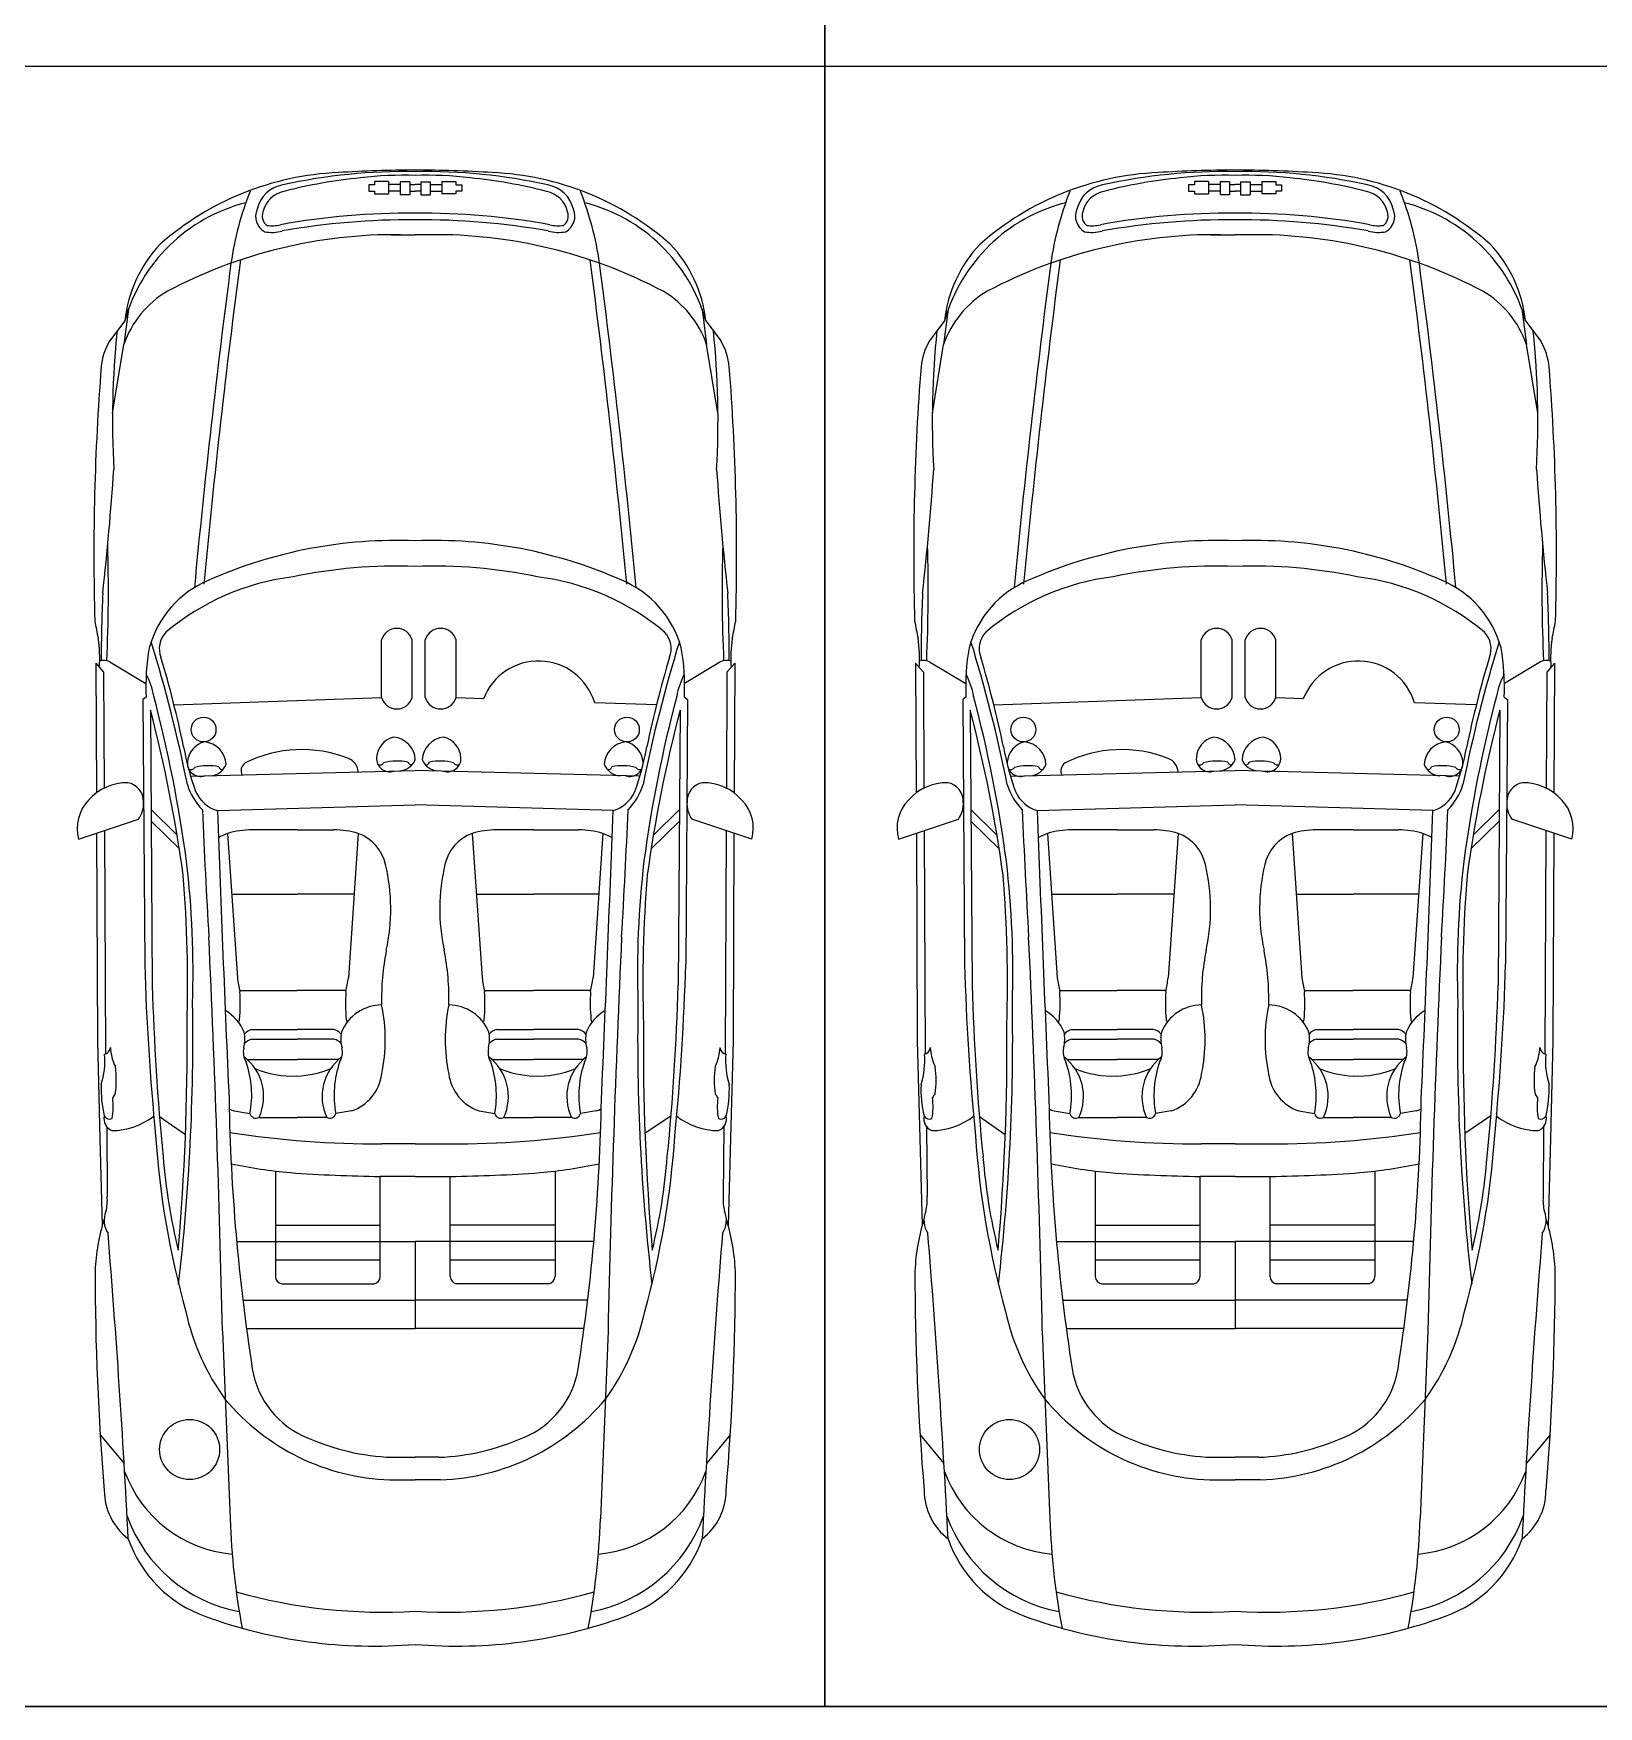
# Model space of a CAD drawing. Header units: inches. Extents: x 478327 to 492265, y -26791 to -22136.
# Drawn here: x 481462.4 to 481646.4, y -22588.7 to -22392 of the extents above; entities that cross this region are included whole.
import ezdxf

# ---------------------------------------------------------------- set-up
doc = ezdxf.new("R2010")
doc.units = ezdxf.units.IN
doc.header["$MEASUREMENT"] = 0
doc.layers.add('ceco.net 92', color=9, linetype='Continuous')
doc.layers.add('Parking', color=7, linetype='Continuous')

msp = doc.modelspace()

# ---------------------------------------------------------------- linework, layer by layer
at = {"layer": 'ceco.net 92', "linetype": 'ByBlock', "ltscale": 0.4}
for p, q in [((481501.824, -22409.817), (481501.824, -22410.562)), ((481502.511, -22409.817), (481501.824, -22409.817)), ((481501.824, -22410.562), (481502.511, -22410.562)), ((481504.164, -22409.444), (481502.511, -22409.444)), ((481502.511, -22409.444), (481502.511, -22409.817)), ((481502.511, -22410.562), (481502.511, -22410.9)), ((481502.511, -22410.9), (481504.164, -22410.9)), ((481504.164, -22409.444), (481504.164, -22410.9)), ((481505.535, -22409.77), (481504.164, -22409.77)), ((481505.535, -22410.576), (481504.164, -22410.576)), ((481505.535, -22409.454), (481505.535, -22411.004)), ((481506.645, -22409.454), (481505.535, -22409.454)), ((481506.645, -22409.454), (481506.645, -22411.004)), ((481506.645, -22409.77), (481507.29, -22409.77)), ((481506.645, -22410.576), (481507.29, -22410.576)), ((481507.935, -22409.77), (481507.29, -22409.77)), ((481507.935, -22410.576), (481507.29, -22410.576)), ((481507.935, -22409.454), (481507.935, -22411.004)), ((481507.935, -22409.454), (481509.045, -22409.454)), ((481509.045, -22409.454), (481509.045, -22411.004)), ((481509.045, -22409.77), (481510.416, -22409.77)), ((481509.045, -22410.576), (481510.416, -22410.576)), ((481510.416, -22409.444), (481510.416, -22410.9)), ((481510.416, -22409.444), (481512.069, -22409.444)), ((481512.069, -22410.9), (481510.416, -22410.9)), ((481512.069, -22409.444), (481512.069, -22409.817)), ((481512.069, -22409.817), (481512.756, -22409.817)), ((481512.069, -22410.562), (481512.069, -22410.9)), ((481512.756, -22410.562), (481512.069, -22410.562)), ((481512.756, -22409.817), (481512.756, -22410.562)), ((481598.197, -22409.817), (481598.197, -22410.562)), ((481598.884, -22409.817), (481598.197, -22409.817)), ((481598.197, -22410.562), (481598.884, -22410.562)), ((481600.537, -22409.444), (481598.884, -22409.444)), ((481598.884, -22409.444), (481598.884, -22409.817)), ((481598.884, -22410.562), (481598.884, -22410.9)), ((481598.884, -22410.9), (481600.537, -22410.9)), ((481600.537, -22409.444), (481600.537, -22410.9)), ((481601.907, -22409.77), (481600.537, -22409.77)), ((481601.907, -22410.576), (481600.537, -22410.576)), ((481601.907, -22409.454), (481601.907, -22411.004)), ((481603.018, -22409.454), (481601.907, -22409.454)), ((481603.018, -22409.454), (481603.018, -22411.004)), ((481603.018, -22409.77), (481603.663, -22409.77)), ((481603.018, -22410.576), (481603.663, -22410.576)), ((481604.308, -22409.77), (481603.663, -22409.77)), ((481604.308, -22410.576), (481603.663, -22410.576)), ((481604.308, -22409.454), (481604.308, -22411.004)), ((481604.308, -22409.454), (481605.418, -22409.454)), ((481605.418, -22409.454), (481605.418, -22411.004)), ((481605.418, -22409.77), (481606.789, -22409.77)), ((481605.418, -22410.576), (481606.789, -22410.576)), ((481606.789, -22409.444), (481606.789, -22410.9)), ((481606.789, -22409.444), (481608.442, -22409.444)), ((481608.442, -22410.9), (481606.789, -22410.9)), ((481608.442, -22409.444), (481608.442, -22409.817)), ((481608.442, -22409.817), (481609.129, -22409.817)), ((481608.442, -22410.562), (481608.442, -22410.9)), ((481609.129, -22410.562), (481608.442, -22410.562)), ((481609.129, -22409.817), (481609.129, -22410.562)), ((481506.645, -22411.004), (481505.535, -22411.004)), ((481507.935, -22411.004), (481509.045, -22411.004)), ((481603.018, -22411.004), (481601.907, -22411.004)), ((481604.308, -22411.004), (481605.418, -22411.004)), ((481504.428, -22415.684), (481507.29, -22415.684)), ((481510.151, -22415.684), (481507.29, -22415.684)), ((481600.801, -22415.684), (481603.663, -22415.684)), ((481606.524, -22415.684), (481603.663, -22415.684)), ((481473.58, -22424.432), (481473.034, -22428.58)), ((481541, -22424.432), (481541.546, -22428.58)), ((481569.953, -22424.432), (481569.406, -22428.58)), ((481637.372, -22424.432), (481637.919, -22428.58)), ((481473.14, -22425.797), (481471.346, -22428.194)), ((481541.44, -22425.797), (481543.234, -22428.194)), ((481569.513, -22425.797), (481567.718, -22428.194)), ((481637.813, -22425.797), (481639.607, -22428.194)), ((481471.703, -22436.644), (481473.034, -22428.58)), ((481542.877, -22436.644), (481541.546, -22428.58)), ((481568.075, -22436.644), (481569.406, -22428.58)), ((481639.25, -22436.644), (481637.919, -22428.58)), ((481503.316, -22470.086), (481503.316, -22463.305)), ((481506.928, -22470.086), (481506.928, -22463.305)), ((481508.47, -22470.086), (481508.47, -22463.305)), ((481512.082, -22470.086), (481512.082, -22463.305)), ((481599.689, -22470.086), (481599.689, -22463.305)), ((481603.301, -22470.086), (481603.301, -22463.305)), ((481604.843, -22470.086), (481604.843, -22463.305)), ((481608.455, -22470.086), (481608.455, -22463.305)), ((481471.388, -22465.904), (481475.624, -22468.458)), ((481543.192, -22465.904), (481538.956, -22468.458)), ((481567.76, -22465.904), (481571.997, -22468.458)), ((481639.565, -22465.904), (481635.328, -22468.458)), ((481469.741, -22466.061), (481469.808, -22481.307)), ((481469.741, -22466.061), (481470.661, -22467.113)), ((481470.661, -22467.113), (481470.721, -22480.745)), ((481543.919, -22467.113), (481543.859, -22480.745)), ((481544.839, -22466.061), (481543.919, -22467.113)), ((481544.839, -22466.061), (481544.772, -22481.307)), ((481566.113, -22466.061), (481566.181, -22481.307)), ((481566.113, -22466.061), (481567.034, -22467.113)), ((481567.034, -22467.113), (481567.094, -22480.745)), ((481640.292, -22467.113), (481640.232, -22480.745)), ((481641.212, -22466.061), (481640.292, -22467.113)), ((481641.212, -22466.061), (481641.145, -22481.307)), ((481475.647, -22470.028), (481475.275, -22470.322)), ((481475.275, -22470.322), (481475.486, -22501.421)), ((481476.16, -22471.566), (481476.37, -22503.886)), ((481478.934, -22470.951), (481503.316, -22470.086)), ((481515.313, -22470.23), (481512.073, -22470.115)), ((481535.646, -22470.951), (481528.382, -22470.693)), ((481538.42, -22471.566), (481538.209, -22503.886)), ((481538.933, -22470.028), (481539.305, -22470.322)), ((481539.305, -22470.322), (481539.094, -22501.421)), ((481572.02, -22470.028), (481571.648, -22470.322)), ((481571.648, -22470.322), (481571.859, -22501.421)), ((481572.532, -22471.566), (481572.743, -22503.886)), ((481575.307, -22470.951), (481599.689, -22470.086)), ((481611.686, -22470.23), (481608.446, -22470.115)), ((481632.019, -22470.951), (481624.754, -22470.693)), ((481634.793, -22471.566), (481634.582, -22503.886)), ((481635.306, -22470.028), (481635.677, -22470.322)), ((481635.677, -22470.322), (481635.466, -22501.421)), ((481480.886, -22479.322), (481507.29, -22478.672)), ((481533.693, -22479.322), (481507.29, -22478.672)), ((481577.259, -22479.322), (481603.663, -22478.672)), ((481630.066, -22479.322), (481603.663, -22478.672)), ((481476.236, -22483.266), (481479.3, -22486.263)), ((481484.041, -22483.384), (481507.29, -22482.711)), ((481530.539, -22483.384), (481507.29, -22482.711)), ((481538.344, -22483.266), (481535.28, -22486.263)), ((481572.609, -22483.266), (481575.672, -22486.263)), ((481580.414, -22483.384), (481603.663, -22482.711)), ((481626.912, -22483.384), (481603.663, -22482.711)), ((481634.717, -22483.266), (481631.653, -22486.263)), ((481467.718, -22486.742), (481474.767, -22484.374)), ((481476.245, -22484.614), (481479.56, -22487.883)), ((481493.39, -22485.628), (481488.087, -22485.628)), ((481493.39, -22485.628), (481497.726, -22485.628)), ((481521.19, -22485.628), (481516.854, -22485.628)), ((481521.19, -22485.628), (481526.493, -22485.628)), ((481538.335, -22484.614), (481535.02, -22487.883)), ((481546.862, -22486.742), (481539.813, -22484.374)), ((481564.091, -22486.742), (481571.14, -22484.374)), ((481572.617, -22484.614), (481575.933, -22487.883)), ((481589.762, -22485.628), (481584.46, -22485.628)), ((481589.762, -22485.628), (481594.099, -22485.628)), ((481617.563, -22485.628), (481613.227, -22485.628)), ((481617.563, -22485.628), (481622.865, -22485.628)), ((481634.708, -22484.614), (481631.392, -22487.883)), ((481643.235, -22486.742), (481636.186, -22484.374)), ((481469.829, -22486.033), (481469.936, -22510.456)), ((481470.743, -22485.726), (481470.859, -22511.986)), ((481485.232, -22486.067), (481486.379, -22503.045)), ((481500.581, -22486.067), (481499.434, -22503.045)), ((481513.999, -22486.067), (481515.146, -22503.045)), ((481529.348, -22486.067), (481528.201, -22503.045)), ((481543.837, -22485.726), (481543.721, -22511.986)), ((481544.751, -22486.033), (481544.644, -22510.456)), ((481566.201, -22486.033), (481566.309, -22510.456)), ((481567.116, -22485.726), (481567.231, -22511.986)), ((481581.605, -22486.067), (481582.752, -22503.045)), ((481596.954, -22486.067), (481595.807, -22503.045)), ((481610.372, -22486.067), (481611.519, -22503.045)), ((481625.72, -22486.067), (481624.573, -22503.045)), ((481640.21, -22485.726), (481640.094, -22511.986)), ((481641.124, -22486.033), (481641.017, -22510.456)), ((481485.715, -22493.21), (481493.39, -22493.21)), ((481500.098, -22493.21), (481493.39, -22493.21)), ((481514.482, -22493.21), (481521.19, -22493.21)), ((481528.865, -22493.21), (481521.19, -22493.21)), ((481582.088, -22493.21), (481589.762, -22493.21)), ((481596.471, -22493.21), (481589.762, -22493.21)), ((481610.854, -22493.21), (481617.563, -22493.21)), ((481625.238, -22493.21), (481617.563, -22493.21)), ((481486.65, -22504.533), (481493.39, -22504.533)), ((481499.163, -22504.533), (481493.39, -22504.533)), ((481515.417, -22504.533), (481521.19, -22504.533)), ((481527.93, -22504.533), (481521.19, -22504.533)), ((481583.023, -22504.533), (481589.762, -22504.533)), ((481595.536, -22504.533), (481589.762, -22504.533)), ((481611.789, -22504.533), (481617.563, -22504.533)), ((481624.303, -22504.533), (481617.563, -22504.533)), ((481488.098, -22509.097), (481493.39, -22509.097)), ((481497.715, -22509.097), (481493.39, -22509.097)), ((481516.865, -22509.097), (481521.19, -22509.097)), ((481526.482, -22509.097), (481521.19, -22509.097)), ((481584.471, -22509.097), (481589.762, -22509.097)), ((481594.088, -22509.097), (481589.762, -22509.097)), ((481613.238, -22509.097), (481617.563, -22509.097)), ((481622.854, -22509.097), (481617.563, -22509.097)), ((481469.936, -22510.456), (481470.229, -22521.909)), ((481488.085, -22510.258), (481493.39, -22510.258)), ((481497.728, -22510.258), (481493.39, -22510.258)), ((481516.851, -22510.258), (481521.19, -22510.258)), ((481526.495, -22510.258), (481521.19, -22510.258)), ((481544.644, -22510.456), (481544.351, -22521.909)), ((481566.309, -22510.456), (481566.601, -22521.909)), ((481584.457, -22510.258), (481589.762, -22510.258)), ((481594.101, -22510.258), (481589.762, -22510.258)), ((481613.224, -22510.258), (481617.563, -22510.258)), ((481622.868, -22510.258), (481617.563, -22510.258)), ((481641.017, -22510.456), (481640.724, -22521.909)), ((481487.504, -22512.618), (481493.39, -22512.618)), ((481498.309, -22512.618), (481493.39, -22512.618)), ((481516.27, -22512.618), (481521.19, -22512.618)), ((481527.076, -22512.618), (481521.19, -22512.618)), ((481583.876, -22512.618), (481589.762, -22512.618)), ((481594.682, -22512.618), (481589.762, -22512.618)), ((481612.643, -22512.618), (481617.563, -22512.618)), ((481623.449, -22512.618), (481617.563, -22512.618)), ((481486.021, -22518.686), (481487.86, -22518.995)), ((481499.792, -22518.686), (481497.953, -22518.995)), ((481514.788, -22518.686), (481516.627, -22518.995)), ((481528.559, -22518.686), (481526.72, -22518.995)), ((481582.394, -22518.686), (481584.233, -22518.995)), ((481596.165, -22518.686), (481594.326, -22518.995)), ((481611.161, -22518.686), (481613, -22518.995)), ((481624.931, -22518.686), (481623.093, -22518.995)), ((481471.031, -22520.55), (481471.077, -22528.752)), ((481477.231, -22519.346), (481480.28, -22521.453)), ((481488.926, -22519.447), (481493.39, -22519.447)), ((481496.888, -22519.447), (481493.39, -22519.447)), ((481517.692, -22519.447), (481521.19, -22519.447)), ((481525.654, -22519.447), (481521.19, -22519.447)), ((481537.357, -22519.253), (481534.296, -22521.345)), ((481543.549, -22520.55), (481543.503, -22528.752)), ((481567.404, -22520.55), (481567.45, -22528.752)), ((481573.604, -22519.346), (481576.653, -22521.453)), ((481585.298, -22519.447), (481589.762, -22519.447)), ((481593.26, -22519.447), (481589.762, -22519.447)), ((481614.065, -22519.447), (481617.563, -22519.447)), ((481622.027, -22519.447), (481617.563, -22519.447)), ((481633.73, -22519.253), (481630.669, -22521.345)), ((481639.922, -22520.55), (481639.876, -22528.752)), ((481470.229, -22521.909), (481470.497, -22532.161)), ((481507.29, -22522.549), (481503.357, -22522.549)), ((481507.29, -22522.549), (481511.222, -22522.549)), ((481544.351, -22521.909), (481544.083, -22532.161)), ((481566.601, -22521.909), (481566.869, -22532.161)), ((481603.663, -22522.549), (481599.73, -22522.549)), ((481603.663, -22522.549), (481607.595, -22522.549)), ((481640.724, -22521.909), (481640.456, -22532.161)), ((481490.858, -22525.741), (481490.858, -22538.131)), ((481503.179, -22538.131), (481503.179, -22526.378)), ((481507.29, -22526.378), (481503.179, -22526.378)), ((481507.29, -22526.378), (481511.4, -22526.378)), ((481511.4, -22538.131), (481511.4, -22526.378)), ((481523.722, -22525.741), (481523.722, -22538.131)), ((481587.231, -22525.741), (481587.231, -22538.131)), ((481599.552, -22538.131), (481599.552, -22526.378)), ((481603.663, -22526.378), (481599.552, -22526.378)), ((481603.663, -22526.378), (481607.773, -22526.378)), ((481607.773, -22538.131), (481607.773, -22526.378)), ((481620.095, -22525.741), (481620.095, -22538.131)), ((481490.858, -22532.126), (481503.179, -22532.126)), ((481523.722, -22532.126), (481511.4, -22532.126)), ((481587.231, -22532.126), (481599.552, -22532.126)), ((481620.095, -22532.126), (481607.773, -22532.126)), ((481486.292, -22534.011), (481507.29, -22534.011)), ((481528.288, -22534.011), (481507.29, -22534.011)), ((481507.29, -22534.011), (481507.29, -22544.27)), ((481582.665, -22534.011), (481603.663, -22534.011)), ((481624.661, -22534.011), (481603.663, -22534.011)), ((481603.663, -22534.011), (481603.663, -22544.27)), ((481503.179, -22536.236), (481490.858, -22536.236)), ((481523.722, -22536.236), (481511.4, -22536.236)), ((481599.552, -22536.236), (481587.231, -22536.236)), ((481620.095, -22536.236), (481607.773, -22536.236)), ((481491.594, -22539.006), (481502.443, -22539.006)), ((481522.986, -22539.006), (481512.137, -22539.006)), ((481587.967, -22539.006), (481598.816, -22539.006)), ((481619.359, -22539.006), (481608.509, -22539.006)), ((481487.017, -22540.904), (481507.29, -22540.904)), ((481527.563, -22540.904), (481507.29, -22540.904)), ((481583.39, -22540.904), (481603.663, -22540.904)), ((481623.936, -22540.904), (481603.663, -22540.904)), ((481484.628, -22544.547), (481485.532, -22566.624)), ((481487.448, -22544.27), (481507.29, -22544.27)), ((481527.132, -22544.27), (481507.29, -22544.27)), ((481529.952, -22544.547), (481529.048, -22566.624)), ((481581, -22544.547), (481581.905, -22566.624)), ((481583.82, -22544.27), (481603.663, -22544.27)), ((481623.505, -22544.27), (481603.663, -22544.27)), ((481626.325, -22544.547), (481625.42, -22566.624)), ((481470.258, -22556.735), (481473.068, -22560.115)), ((481544.322, -22556.735), (481541.512, -22560.115)), ((481566.631, -22556.735), (481569.441, -22560.115)), ((481640.694, -22556.735), (481637.885, -22560.115)), ((481504.517, -22559.389), (481507.29, -22559.389)), ((481510.063, -22559.389), (481507.29, -22559.389)), ((481600.889, -22559.389), (481603.663, -22559.389)), ((481606.436, -22559.389), (481603.663, -22559.389)), ((481504.303, -22562.051), (481507.29, -22562.051)), ((481510.276, -22562.051), (481507.29, -22562.051)), ((481600.676, -22562.051), (481603.663, -22562.051)), ((481606.649, -22562.051), (481603.663, -22562.051))]:
    msp.add_line(p, q, dxfattribs=at)
for centre, radius in [((481482.408, -22473.848), 1.46), ((481532.171, -22473.848), 1.46), ((481578.781, -22473.848), 1.46), ((481628.544, -22473.848), 1.46), ((481480.769, -22558.475), 3.53), ((481577.142, -22558.475), 3.53)]:
    msp.add_circle(centre, radius, dxfattribs=at)
for centre, radius, start, end in [((481499.696, -22442.235), 33.879, 92.4796, 131.35327), ((481505.898, -22473.457), 65.183, 88.77659, 102.56313), ((481506.683, -22536.19), 128.081, 89.72847, 93.78382), ((481505.924, -22448.849), 40.153, 88.04987, 97.25596), ((481507.897, -22536.19), 128.081, 86.21618, 90.27153), ((481508.682, -22473.457), 65.183, 77.43687, 91.22341), ((481508.656, -22448.849), 40.153, 82.74404, 91.95013), ((481514.884, -22442.235), 33.879, 48.64673, 87.5204), ((481596.069, -22442.235), 33.879, 92.4796, 131.35327), ((481602.271, -22473.457), 65.183, 88.77659, 102.56313), ((481603.056, -22536.19), 128.081, 89.72847, 93.78382), ((481602.296, -22448.849), 40.153, 88.04987, 97.25596), ((481604.27, -22536.19), 128.081, 86.21618, 90.27153), ((481605.054, -22473.457), 65.183, 77.43687, 91.22341), ((481605.029, -22448.849), 40.153, 82.74404, 91.95013), ((481611.256, -22442.235), 33.879, 48.64673, 87.5204), ((481521.993, -22424.149), 36.72, 158.30416, 172.00152), ((481492.372, -22413.547), 3.769, 99.96676, 167.01626), ((481492.435, -22413.669), 3.119, 100.71169, 167.73656), ((481505.97, -22464.312), 55.531, 95.28816, 104.72496), ((481508.61, -22464.312), 55.531, 75.27504, 84.71184), ((481522.145, -22413.669), 3.119, 12.26344, 79.28831), ((481522.208, -22413.547), 3.769, 12.98374, 80.03324), ((481492.587, -22424.149), 36.72, 7.99848, 21.69584), ((481618.365, -22424.149), 36.72, 158.30416, 172.00152), ((481588.745, -22413.547), 3.769, 99.96676, 167.01626), ((481588.808, -22413.669), 3.119, 100.71169, 167.73656), ((481602.343, -22464.312), 55.531, 95.28816, 104.72496), ((481604.982, -22464.312), 55.531, 75.27504, 84.71184), ((481618.518, -22413.669), 3.119, 12.26344, 79.28831), ((481618.58, -22413.547), 3.769, 12.98374, 80.03324), ((481588.96, -22424.149), 36.72, 7.99848, 21.69584), ((481492.316, -22431.228), 19.93, 104.3742, 164.18679), ((481490.584, -22413.528), 2.058, 156.30234, 241.26096), ((481523.996, -22413.528), 2.058, 298.73904, 23.69766), ((481522.264, -22431.228), 19.93, 15.81321, 75.6258), ((481588.689, -22431.228), 19.93, 104.3742, 164.18679), ((481586.956, -22413.528), 2.058, 156.30234, 241.26096), ((481620.369, -22413.528), 2.058, 298.73904, 23.69766), ((481618.637, -22431.228), 19.93, 15.81321, 75.6258), ((481490.701, -22413.488), 1.399, 159.89023, 233.0209), ((481490.403, -22409.798), 4.838, 263.5513, 282.62933), ((481506.423, -22495.978), 82.822, 89.40002, 100.40783), ((481506.616, -22499.585), 85.651, 89.54888, 100.06112), ((481508.157, -22495.978), 82.822, 79.59217, 90.59998), ((481507.964, -22499.585), 85.651, 79.93888, 90.45112), ((481524.177, -22409.798), 4.838, 257.37067, 276.4487), ((481523.879, -22413.488), 1.399, 306.9791, 20.10977), ((481587.074, -22413.488), 1.399, 159.89023, 233.0209), ((481586.776, -22409.798), 4.838, 263.5513, 282.62933), ((481602.795, -22495.978), 82.822, 89.40002, 100.40783), ((481602.988, -22499.585), 85.651, 89.54888, 100.06112), ((481604.53, -22495.978), 82.822, 79.59217, 90.59998), ((481604.337, -22499.585), 85.651, 79.93888, 90.45112), ((481620.55, -22409.798), 4.838, 257.37067, 276.4487), ((481620.252, -22413.488), 1.399, 306.9791, 20.10977), ((481488.524, -22427.47), 15.475, 136.4256, 173.79256), ((481504.997, -22473.213), 57.531, 89.43345, 117.80542), ((481490.455, -22410.985), 4.431, 258.79287, 285.67403), ((481509.583, -22473.213), 57.531, 62.19458, 90.56655), ((481524.124, -22410.985), 4.431, 254.32597, 281.20713), ((481526.056, -22427.47), 15.475, 6.20744, 43.5744), ((481584.897, -22427.47), 15.475, 136.4256, 173.79256), ((481601.37, -22473.213), 57.531, 89.43345, 117.80542), ((481586.828, -22410.985), 4.431, 258.79287, 285.67403), ((481605.955, -22473.213), 57.531, 62.19458, 90.56655), ((481620.497, -22410.985), 4.431, 254.32597, 281.20713), ((481622.429, -22427.47), 15.475, 6.20744, 43.5744), ((482535.875, -22556.344), 1058.14, 172.523428, 174.600957), ((480478.705, -22556.344), 1058.14, 5.399043, 7.476572), ((482632.248, -22556.344), 1058.14, 172.523428, 174.600957), ((480575.078, -22556.344), 1058.14, 5.399043, 7.476572), ((482534.773, -22556.725), 1058.14, 172.523428, 174.600957), ((480479.807, -22556.725), 1058.14, 5.399043, 7.476572), ((482631.146, -22556.725), 1058.14, 172.523428, 174.600957), ((480576.179, -22556.725), 1058.14, 5.399043, 7.476572), ((481484.119, -22432.437), 11.737, 120.50826, 160.81849), ((481530.46, -22432.437), 11.737, 19.18151, 59.49174), ((481580.492, -22432.437), 11.737, 120.50826, 160.81849), ((481626.833, -22432.437), 11.737, 19.18151, 59.49174), ((481477.769, -22431.936), 7.434, 149.7763, 174.33779), ((481574.17, -22437.542), 102.471, 174.09287, 183.20803), ((481440.41, -22437.542), 102.471, 356.79197, 5.90713), ((481536.811, -22431.936), 7.434, 5.66221, 30.2237), ((481574.141, -22431.936), 7.434, 149.7763, 174.33779), ((481670.543, -22437.542), 102.471, 174.09287, 183.20803), ((481536.783, -22437.542), 102.471, 356.79197, 5.90713), ((481633.184, -22431.936), 7.434, 5.66221, 30.2237), ((481753.58, -22453.297), 284.069, 175.53909, 181.57287), ((481261, -22453.297), 284.069, 358.42713, 4.46091), ((481849.953, -22453.297), 284.069, 175.53909, 181.57287), ((481357.373, -22453.297), 284.069, 358.42713, 4.46091), ((481142.243, -22421.063), 330.364, 353.61381, 356.14461), ((481872.337, -22421.063), 330.364, 183.85539, 186.38619), ((481238.616, -22421.063), 330.364, 353.61381, 356.14461), ((481968.71, -22421.063), 330.364, 183.85539, 186.38619), ((481286.217, -22457.566), 185.002, 357.45827, 1.67409), ((481505.051, -22505.927), 54.298, 87.63692, 113.94068), ((481509.529, -22505.927), 54.298, 66.05932, 92.36308), ((481728.363, -22457.566), 185.002, 178.32591, 182.54173), ((481382.589, -22457.566), 185.002, 357.45827, 1.67409), ((481601.424, -22505.927), 54.298, 87.63692, 113.94068), ((481605.901, -22505.927), 54.298, 66.05932, 92.36308), ((481824.736, -22457.566), 185.002, 178.32591, 182.54173), ((481496.492, -22484.496), 28.821, 97.05856, 129.984), ((481505.172, -22514.466), 59.834, 87.97159, 101.78575), ((481509.408, -22514.466), 59.834, 78.21425, 92.02841), ((481518.087, -22484.496), 28.821, 50.016, 82.94144), ((481592.865, -22484.496), 28.821, 97.05856, 129.984), ((481601.545, -22514.466), 59.834, 87.97159, 101.78575), ((481605.781, -22514.466), 59.834, 78.21425, 92.02841), ((481614.46, -22484.496), 28.821, 50.016, 82.94144), ((481648.385, -22465.84), 178.01, 177.41413, 179.97238), ((481487.618, -22467.401), 12.016, 112.51126, 164.73573), ((481526.962, -22467.401), 12.016, 15.26427, 67.48874), ((481366.195, -22465.84), 178.01, 0.02762, 2.58587), ((481744.758, -22465.84), 178.01, 177.41413, 179.97238), ((481583.991, -22467.401), 12.016, 112.51126, 164.73573), ((481623.334, -22467.401), 12.016, 15.26427, 67.48874), ((481462.568, -22465.84), 178.01, 0.02762, 2.58587), ((481591.631, -22437.988), 124.182, 190.72367, 191.68304), ((481505.122, -22463.852), 1.887, 16.85135, 163.14865), ((481510.276, -22463.852), 1.887, 16.85135, 163.14865), ((481422.949, -22437.988), 124.182, 348.31696, 349.27633), ((481688.004, -22437.988), 124.182, 190.72367, 191.68304), ((481601.495, -22463.852), 1.887, 16.85135, 163.14865), ((481606.649, -22463.852), 1.887, 16.85135, 163.14865), ((481519.322, -22437.988), 124.182, 348.31696, 349.27633), ((481454.881, -22465.499), 15.324, 356.06626, 8.87925), ((481316.493, -22512.921), 167.214, 11.24139, 17.18186), ((481479.988, -22464.336), 2.786, 136.32819, 201.50715), ((481698.087, -22512.921), 167.214, 162.81814, 168.75861), ((481534.592, -22464.336), 2.786, 338.49285, 43.67181), ((481559.699, -22465.499), 15.324, 171.12075, 183.93374), ((481551.254, -22465.499), 15.324, 356.06626, 8.87925), ((481412.866, -22512.921), 167.214, 11.24139, 17.18186), ((481576.361, -22464.336), 2.786, 136.32819, 201.50715), ((481794.459, -22512.921), 167.214, 162.81814, 168.75861), ((481630.965, -22464.336), 2.786, 338.49285, 43.67181), ((481656.072, -22465.499), 15.324, 171.12075, 183.93374), ((481470.671, -22467.253), 1.528, 62.03713, 107.86676), ((481502.199, -22468.859), 26.578, 169.98688, 182.52086), ((481358.68, -22501.009), 123.953, 11.6969, 16.71528), ((481521.767, -22472.72), 6.918, 17.03297, 158.90203), ((481655.9, -22501.009), 123.953, 163.28472, 168.3031), ((481512.381, -22468.859), 26.578, 357.47914, 10.01312), ((481543.909, -22467.253), 1.528, 72.13324, 117.96287), ((481567.044, -22467.253), 1.528, 62.03713, 107.86676), ((481598.572, -22468.859), 26.578, 169.98688, 182.52086), ((481455.053, -22501.009), 123.953, 11.6969, 16.71528), ((481618.14, -22472.72), 6.918, 17.03297, 158.90203), ((481752.273, -22501.009), 123.953, 163.28472, 168.3031), ((481608.753, -22468.859), 26.578, 357.47914, 10.01312), ((481640.281, -22467.253), 1.528, 72.13324, 117.96287), ((481467.369, -22471.674), 9.356, 10.85656, 27.54557), ((481547.211, -22471.674), 9.356, 152.45443, 169.14344), ((481563.742, -22471.674), 9.356, 10.85656, 27.54557), ((481643.584, -22471.674), 9.356, 152.45443, 169.14344), ((481318.497, -22511.365), 163.406, 7.74933, 14.69584), ((481696.083, -22511.365), 163.406, 165.30416, 172.25067), ((481414.87, -22511.365), 163.406, 7.74933, 14.69584), ((481792.455, -22511.365), 163.406, 165.30416, 172.25067), ((481318.099, -22513.02), 163.406, 7.74933, 14.69584), ((481505.122, -22469.539), 1.887, 196.85135, 343.14865), ((481510.276, -22469.539), 1.887, 196.85135, 343.14865), ((481696.48, -22513.02), 163.406, 165.30416, 172.25067), ((481414.472, -22513.02), 163.406, 7.74933, 14.69584), ((481601.495, -22469.539), 1.887, 196.85135, 343.14865), ((481606.649, -22469.539), 1.887, 196.85135, 343.14865), ((481792.853, -22513.02), 163.406, 165.30416, 172.25067), ((481483.164, -22477.885), 2.662, 103.566, 176.06124), ((481482.262, -22478.087), 2.803, 2.33397, 84.31552), ((481505.391, -22477.327), 2.662, 103.566, 176.06124), ((481504.489, -22477.529), 2.803, 2.33397, 84.31552), ((481510.909, -22477.529), 2.803, 95.68448, 177.66603), ((481510.007, -22477.327), 2.662, 3.93876, 76.434), ((481532.318, -22478.087), 2.803, 95.68448, 177.66603), ((481531.416, -22477.885), 2.662, 3.93876, 76.434), ((481579.536, -22477.885), 2.662, 103.566, 176.06124), ((481578.634, -22478.087), 2.803, 2.33397, 84.31552), ((481601.764, -22477.327), 2.662, 103.566, 176.06124), ((481600.862, -22477.529), 2.803, 2.33397, 84.31552), ((481607.282, -22477.529), 2.803, 95.68448, 177.66603), ((481606.38, -22477.327), 2.662, 3.93876, 76.434), ((481628.691, -22478.087), 2.803, 95.68448, 177.66603), ((481627.789, -22477.885), 2.662, 3.93876, 76.434), ((481515.508, -22469.184), 36.076, 190.69598, 199.37457), ((481482.064, -22477.807), 1.559, 176.15072, 287.79768), ((481487.897, -22478.683), 1.085, 123.51315, 207.84224), ((481493.961, -22491.112), 14.906, 68.4751, 116.54958), ((481498.782, -22478.937), 1.81, 2.62462, 69.05197), ((481504.291, -22477.249), 1.559, 176.15072, 287.79768), ((481503.144, -22477.505), 0.5, 239.57496, 329.66978), ((481505.184, -22483.776), 6.23, 78.53199, 104.96572), ((481505.321, -22476.583), 2.138, 273.16578, 337.08533), ((481506.843, -22477.567), 0.432, 193.85421, 281.64436), ((481510.077, -22476.583), 2.138, 202.91467, 266.83422), ((481508.555, -22477.567), 0.432, 258.35564, 346.14579), ((481510.213, -22483.776), 6.23, 75.03428, 101.46801), ((481511.106, -22477.249), 1.559, 252.20232, 3.84928), ((481512.253, -22477.505), 0.5, 210.33022, 300.42504), ((481532.516, -22477.807), 1.559, 252.20232, 3.84928), ((481499.071, -22469.184), 36.076, 340.62543, 349.30402), ((481611.881, -22469.184), 36.076, 190.69598, 199.37457), ((481578.437, -22477.807), 1.559, 176.15072, 287.79768), ((481584.27, -22478.683), 1.085, 123.51315, 207.84224), ((481590.333, -22491.112), 14.906, 68.4751, 116.54958), ((481595.155, -22478.937), 1.81, 2.62462, 69.05197), ((481600.664, -22477.249), 1.559, 176.15072, 287.79768), ((481599.517, -22477.505), 0.5, 239.57496, 329.66978), ((481601.557, -22483.776), 6.23, 78.53199, 104.96572), ((481601.694, -22476.583), 2.138, 273.16578, 337.08533), ((481603.215, -22477.567), 0.432, 193.85421, 281.64436), ((481606.45, -22476.583), 2.138, 202.91467, 266.83422), ((481604.928, -22477.567), 0.432, 258.35564, 346.14579), ((481606.586, -22483.776), 6.23, 75.03428, 101.46801), ((481607.479, -22477.249), 1.559, 252.20232, 3.84928), ((481608.626, -22477.505), 0.5, 210.33022, 300.42504), ((481628.888, -22477.807), 1.559, 252.20232, 3.84928), ((481595.444, -22469.184), 36.076, 340.62543, 349.30402), ((481480.917, -22478.063), 0.5, 239.57496, 329.66978), ((481482.957, -22484.334), 6.23, 78.53199, 104.96572), ((481483.094, -22477.141), 2.138, 273.16578, 337.08533), ((481484.616, -22478.125), 0.432, 193.85421, 281.64436), ((481531.486, -22477.141), 2.138, 202.91467, 266.83422), ((481529.964, -22478.125), 0.432, 258.35564, 346.14579), ((481531.623, -22484.334), 6.23, 75.03428, 101.46801), ((481533.663, -22478.063), 0.5, 210.33022, 300.42504), ((481577.29, -22478.063), 0.5, 239.57496, 329.66978), ((481579.33, -22484.334), 6.23, 78.53199, 104.96572), ((481579.467, -22477.141), 2.138, 273.16578, 337.08533), ((481580.988, -22478.125), 0.432, 193.85421, 281.64436), ((481627.859, -22477.141), 2.138, 202.91467, 266.83422), ((481626.337, -22478.125), 0.432, 258.35564, 346.14579), ((481627.995, -22484.334), 6.23, 75.03428, 101.46801), ((481630.035, -22478.063), 0.5, 210.33022, 300.42504), ((481473.451, -22486.206), 6.105, 89.48489, 138.31483), ((481473.101, -22482.307), 2.243, 358.947, 79.59389), ((481487.59, -22478.133), 7.422, 197.16859, 224.16366), ((481485.248, -22479.407), 4.156, 204.81622, 253.11659), ((481529.332, -22479.407), 4.156, 286.88341, 335.18378), ((481526.99, -22478.133), 7.422, 315.83634, 342.83141), ((481541.479, -22482.307), 2.243, 100.40611, 181.053), ((481541.129, -22486.206), 6.105, 41.68517, 90.51511), ((481569.824, -22486.206), 6.105, 89.48489, 138.31483), ((481569.474, -22482.307), 2.243, 358.947, 79.59389), ((481583.963, -22478.133), 7.422, 197.16859, 224.16366), ((481581.621, -22479.407), 4.156, 204.81622, 253.11659), ((481625.705, -22479.407), 4.156, 286.88341, 335.18378), ((481623.363, -22478.133), 7.422, 315.83634, 342.83141), ((481637.852, -22482.307), 2.243, 100.40611, 181.053), ((481637.501, -22486.206), 6.105, 41.68517, 90.51511), ((481472.357, -22485.479), 4.808, 136.1162, 195.23106), ((481472.21, -22482.551), 3.141, 324.52054, 3.70114), ((482474.691, -22440.334), 993.355, 182.47923, 183.341567), ((485288.764, -22347.689), 3807.142, 182.04259, 182.554441), ((477725.816, -22347.689), 3807.142, 357.445559, 357.95741), ((480539.888, -22440.334), 993.355, 356.658433, 357.52077), ((481542.37, -22482.551), 3.141, 176.29886, 215.47946), ((481542.223, -22485.479), 4.808, 344.76894, 43.8838), ((481568.73, -22485.479), 4.808, 136.1162, 195.23106), ((481568.582, -22482.551), 3.141, 324.52054, 3.70114), ((482571.064, -22440.334), 993.355, 182.47923, 183.341567), ((485385.137, -22347.689), 3807.142, 182.04259, 182.554441), ((477822.189, -22347.689), 3807.142, 357.445559, 357.95741), ((480636.261, -22440.334), 993.355, 356.658433, 357.52077), ((481638.743, -22482.551), 3.141, 176.29886, 215.47946), ((481638.595, -22485.479), 4.808, 344.76894, 43.8838), ((481488.304, -22496.524), 10.899, 91.13756, 106.3676), ((481497.51, -22496.524), 10.899, 73.6324, 88.86244), ((481517.07, -22496.524), 10.899, 91.13756, 106.3676), ((481526.276, -22496.524), 10.899, 73.6324, 88.86244), ((481584.676, -22496.524), 10.899, 91.13756, 106.3676), ((481593.882, -22496.524), 10.899, 73.6324, 88.86244), ((481613.443, -22496.524), 10.899, 91.13756, 106.3676), ((481622.649, -22496.524), 10.899, 73.6324, 88.86244), ((481486.867, -22490.757), 4.966, 109.21899, 123.07426), ((481498.946, -22490.757), 4.966, 11.90426, 70.78101), ((481515.634, -22490.757), 4.966, 109.21899, 168.09574), ((481527.713, -22490.757), 4.966, 56.92574, 70.78101), ((481583.24, -22490.757), 4.966, 109.21899, 123.07426), ((481595.319, -22490.757), 4.966, 11.90426, 70.78101), ((481612.007, -22490.757), 4.966, 109.21899, 168.09574), ((481624.085, -22490.757), 4.966, 56.92574, 70.78101), ((481367.596, -22502.439), 113.574, 358.16822, 6.6272), ((481646.984, -22502.439), 113.574, 173.3728, 181.83178), ((481463.968, -22502.439), 113.574, 358.16822, 6.6272), ((481743.357, -22502.439), 113.574, 173.3728, 181.83178), ((481324.027, -22503.74), 156.507, 358.24649, 4.6738), ((481481.619, -22494.938), 22.789, 347.73401, 13.20484), ((481532.961, -22494.938), 22.789, 166.79516, 192.26599), ((481690.553, -22503.74), 156.507, 175.3262, 181.75351), ((481420.4, -22503.74), 156.507, 358.24649, 4.6738), ((481577.992, -22494.938), 22.789, 347.73401, 13.20484), ((481629.333, -22494.938), 22.789, 166.79516, 192.26599), ((481786.926, -22503.74), 156.507, 175.3262, 181.75351), ((479550.795, -22588.276), 1934.327, 1.295398, 2.66804), ((483463.785, -22588.276), 1934.327, 177.33196, 178.704602), ((479647.167, -22588.276), 1934.327, 1.295398, 2.66804), ((483560.158, -22588.276), 1934.327, 177.33196, 178.704602), ((481532.614, -22505.463), 29.282, 168.80861, 181.48882), ((481481.966, -22505.463), 29.282, 358.51118, 11.19139), ((481628.986, -22505.463), 29.282, 168.80861, 181.48882), ((481578.339, -22505.463), 29.282, 358.51118, 11.19139), ((481765.909, -22493.014), 290.544, 181.65813, 185.64415), ((481529.807, -22495.919), 44.009, 189.3191, 191.45989), ((481456.006, -22495.919), 44.009, 348.54011, 350.6809), ((481558.574, -22495.919), 44.009, 189.3191, 191.45989), ((481484.772, -22495.919), 44.009, 348.54011, 350.6809), ((481248.671, -22493.014), 290.544, 354.35585, 358.34187), ((481862.281, -22493.014), 290.544, 181.65813, 185.64415), ((481626.18, -22495.919), 44.009, 189.3191, 191.45989), ((481552.378, -22495.919), 44.009, 348.54011, 350.6809), ((481654.947, -22495.919), 44.009, 189.3191, 191.45989), ((481581.145, -22495.919), 44.009, 348.54011, 350.6809), ((481345.044, -22493.014), 290.544, 354.35585, 358.34187), ((481766.793, -22495.479), 290.544, 181.65813, 185.64415), ((481466.49, -22506.02), 20.232, 354.61324, 3.84734), ((481519.324, -22506.02), 20.232, 176.15266, 185.38676), ((481495.256, -22506.02), 20.232, 354.61324, 3.84734), ((481548.09, -22506.02), 20.232, 176.15266, 185.38676), ((481247.787, -22495.479), 290.544, 354.35585, 358.34187), ((481863.166, -22495.479), 290.544, 181.65813, 185.64415), ((481562.862, -22506.02), 20.232, 354.61324, 3.84734), ((481615.696, -22506.02), 20.232, 176.15266, 185.38676), ((481591.629, -22506.02), 20.232, 354.61324, 3.84734), ((481644.463, -22506.02), 20.232, 176.15266, 185.38676), ((481344.16, -22495.479), 290.544, 354.35585, 358.34187), ((481230.811, -22510.15), 250.334, 353.3724, 0.934), ((481482.429, -22511.366), 5.142, 22.39746, 60.61513), ((481503.384, -22511.366), 5.142, 90.4832, 157.60254), ((481484.044, -22510.312), 19.725, 348.23791, 11.96294), ((481530.536, -22510.312), 19.725, 168.03706, 191.76209), ((481511.195, -22511.366), 5.142, 22.39746, 89.5168), ((481532.151, -22511.366), 5.142, 119.38487, 157.60254), ((481783.769, -22510.15), 250.334, 179.066, 186.6276), ((481327.184, -22510.15), 250.334, 353.3724, 0.934), ((481578.802, -22511.366), 5.142, 22.39746, 60.61513), ((481599.757, -22511.366), 5.142, 90.4832, 157.60254), ((481580.417, -22510.312), 19.725, 348.23791, 11.96294), ((481626.909, -22510.312), 19.725, 168.03706, 191.76209), ((481607.568, -22511.366), 5.142, 22.39746, 89.5168), ((481628.524, -22511.366), 5.142, 119.38487, 157.60254), ((481880.142, -22510.15), 250.334, 179.066, 186.6276), ((481208.247, -22511.195), 272.226, 354.97343, 0.56111), ((481486.082, -22507.87), 0.553, 319.60763, 354.85268), ((481488.492, -22510.664), 1.616, 104.08875, 141.4563), ((481497.321, -22510.664), 1.616, 38.5437, 75.91125), ((481499.731, -22507.87), 0.553, 185.14732, 220.39237), ((481514.848, -22507.87), 0.553, 319.60763, 354.85268), ((481517.258, -22510.664), 1.616, 104.08875, 141.4563), ((481526.088, -22510.664), 1.616, 38.5437, 75.91125), ((481528.498, -22507.87), 0.553, 185.14732, 220.39237), ((481806.333, -22511.195), 272.226, 179.43889, 185.02657), ((481304.62, -22511.195), 272.226, 354.97343, 0.56111), ((481582.454, -22507.87), 0.553, 319.60763, 354.85268), ((481584.864, -22510.664), 1.616, 104.08875, 141.4563), ((481593.694, -22510.664), 1.616, 38.5437, 75.91125), ((481596.104, -22507.87), 0.553, 185.14732, 220.39237), ((481611.221, -22507.87), 0.553, 319.60763, 354.85268), ((481613.631, -22510.664), 1.616, 104.08875, 141.4563), ((481622.461, -22510.664), 1.616, 38.5437, 75.91125), ((481624.871, -22507.87), 0.553, 185.14732, 220.39237), ((481902.705, -22511.195), 272.226, 179.43889, 185.02657), ((481483.291, -22510.229), 3.977, 345.01201, 11.94463), ((481488.259, -22511.51), 1.264, 97.90594, 144.33076), ((481497.555, -22511.51), 1.264, 35.66924, 82.09406), ((481502.522, -22510.229), 3.977, 168.05537, 194.98799), ((481512.058, -22510.229), 3.977, 345.01201, 11.94463), ((481517.025, -22511.51), 1.264, 97.90594, 144.33076), ((481526.321, -22511.51), 1.264, 35.66924, 82.09406), ((481531.288, -22510.229), 3.977, 168.05537, 194.98799), ((481579.664, -22510.229), 3.977, 345.01201, 11.94463), ((481584.631, -22511.51), 1.264, 97.90594, 144.33076), ((481593.927, -22511.51), 1.264, 35.66924, 82.09406), ((481598.894, -22510.229), 3.977, 168.05537, 194.98799), ((481608.431, -22510.229), 3.977, 345.01201, 11.94463), ((481613.398, -22511.51), 1.264, 97.90594, 144.33076), ((481622.694, -22511.51), 1.264, 35.66924, 82.09406), ((481627.661, -22510.229), 3.977, 168.05537, 194.98799), ((481461.962, -22512.84), 8.848, 341.93311, 5.39473), ((481470.599, -22511.155), 0.871, 281.37175, 354.46214), ((481476.871, -22511.049), 5.409, 182.01624, 206.6401), ((481489.354, -22511.758), 2.276, 167.32047, 211.23518), ((481483.632, -22516.986), 5.838, 335.07118, 52.92733), ((481476.277, -22516.814), 11.787, 349.33701, 19.19876), ((481502.181, -22516.986), 5.838, 127.07267, 204.92882), ((481509.536, -22516.814), 11.787, 160.80124, 190.66299), ((481496.459, -22511.758), 2.276, 328.76482, 12.67953), ((481518.121, -22511.758), 2.276, 167.32047, 211.23518), ((481512.399, -22516.986), 5.838, 335.07118, 52.92733), ((481505.044, -22516.814), 11.787, 349.33701, 19.19876), ((481530.948, -22516.986), 5.838, 127.07267, 204.92882), ((481538.303, -22516.814), 11.787, 160.80124, 190.66299), ((481525.226, -22511.758), 2.276, 328.76482, 12.67953), ((481537.709, -22511.049), 5.409, 333.3599, 357.98376), ((481543.981, -22511.155), 0.871, 185.53786, 258.62825), ((481552.618, -22512.84), 8.848, 174.60527, 198.06689), ((481558.335, -22512.84), 8.848, 341.93311, 5.39473), ((481566.972, -22511.155), 0.871, 281.37175, 354.46214), ((481573.244, -22511.049), 5.409, 182.01624, 206.6401), ((481585.727, -22511.758), 2.276, 167.32047, 211.23518), ((481580.005, -22516.986), 5.838, 335.07118, 52.92733), ((481572.65, -22516.814), 11.787, 349.33701, 19.19876), ((481598.554, -22516.986), 5.838, 127.07267, 204.92882), ((481605.909, -22516.814), 11.787, 160.80124, 190.66299), ((481592.832, -22511.758), 2.276, 328.76482, 12.67953), ((481614.494, -22511.758), 2.276, 167.32047, 211.23518), ((481608.771, -22516.986), 5.838, 335.07118, 52.92733), ((481601.416, -22516.814), 11.787, 349.33701, 19.19876), ((481627.321, -22516.986), 5.838, 127.07267, 204.92882), ((481634.676, -22516.814), 11.787, 160.80124, 190.66299), ((481621.599, -22511.758), 2.276, 328.76482, 12.67953), ((481634.081, -22511.049), 5.409, 333.3599, 357.98376), ((481640.354, -22511.155), 0.871, 185.53786, 258.62825), ((481648.991, -22512.84), 8.848, 174.60527, 198.06689), ((481460.577, -22515.064), 11.57, 351.91421, 7.89993), ((481492.798, -22503.639), 10.943, 246.53768, 273.09861), ((481493.015, -22503.639), 10.943, 271.96071, 293.46232), ((481498.049, -22513.624), 5.354, 289.00232, 352.38401), ((481516.531, -22513.624), 5.354, 187.61599, 250.99768), ((481521.565, -22503.639), 10.943, 246.53768, 268.03929), ((481521.782, -22503.639), 10.943, 266.90139, 293.46232), ((481554.003, -22515.064), 11.57, 172.10007, 188.08579), ((481556.949, -22515.064), 11.57, 351.91421, 7.89993), ((481589.171, -22503.639), 10.943, 246.53768, 273.09861), ((481589.388, -22503.639), 10.943, 271.96071, 293.46232), ((481594.421, -22513.624), 5.354, 289.00232, 352.38401), ((481612.904, -22513.624), 5.354, 187.61599, 250.99768), ((481617.937, -22503.639), 10.943, 246.53768, 268.03929), ((481618.155, -22503.639), 10.943, 266.90139, 293.46232), ((481650.376, -22515.064), 11.57, 172.10007, 188.08579), ((481483.732, -22516.125), 13.369, 177.68432, 193.6152), ((481472.933, -22517.653), 1.318, 133.15457, 156.59227), ((481541.647, -22517.653), 1.318, 23.40773, 46.84543), ((481530.848, -22516.125), 13.369, 346.3848, 2.31568), ((481580.105, -22516.125), 13.369, 177.68432, 193.6152), ((481569.306, -22517.653), 1.318, 133.15457, 156.59227), ((481638.02, -22517.653), 1.318, 23.40773, 46.84543), ((481627.221, -22516.125), 13.369, 346.3848, 2.31568), ((481463.9, -22518.147), 7.889, 349.55163, 7.41476), ((481714.48, -22513.503), 229.108, 180.96656, 188.90805), ((481487.765, -22513.624), 5.354, 244.09477, 250.99768), ((481488.578, -22518.784), 0.748, 196.33295, 297.68182), ((481497.235, -22518.784), 0.748, 242.31818, 343.66705), ((481517.345, -22518.784), 0.748, 196.33295, 297.68182), ((481526.002, -22518.784), 0.748, 242.31818, 343.66705), ((481300.099, -22513.503), 229.108, 351.09195, 359.03344), ((481526.815, -22513.624), 5.354, 289.00232, 295.90523), ((481550.68, -22518.147), 7.889, 172.58524, 190.44837), ((481560.273, -22518.147), 7.889, 349.55163, 7.41476), ((481810.853, -22513.503), 229.108, 180.96656, 188.90805), ((481584.137, -22513.624), 5.354, 244.09477, 250.99768), ((481584.951, -22518.784), 0.748, 196.33295, 297.68182), ((481593.608, -22518.784), 0.748, 242.31818, 343.66705), ((481613.718, -22518.784), 0.748, 196.33295, 297.68182), ((481622.375, -22518.784), 0.748, 242.31818, 343.66705), ((481396.472, -22513.503), 229.108, 351.09195, 359.03344), ((481623.188, -22513.624), 5.354, 289.00232, 295.90523), ((481647.052, -22518.147), 7.889, 172.58524, 190.44837), ((481472.179, -22519.615), 1.481, 166.59205, 248.27131), ((481471.362, -22518.935), 0.708, 208.39267, 294.79409), ((481471.593, -22512.925), 8.066, 270.26681, 307.95617), ((481542.987, -22512.925), 8.066, 232.04383, 269.73319), ((481543.218, -22518.935), 0.708, 245.20591, 331.60733), ((481542.401, -22519.615), 1.481, 291.72869, 13.40795), ((481568.552, -22519.615), 1.481, 166.59205, 248.27131), ((481567.734, -22518.935), 0.708, 208.39267, 294.79409), ((481567.966, -22512.925), 8.066, 270.26681, 307.95617), ((481639.359, -22512.925), 8.066, 232.04383, 269.73319), ((481639.591, -22518.935), 0.708, 245.20591, 331.60733), ((481638.773, -22519.615), 1.481, 291.72869, 13.40795), ((481577.731, -22514.914), 101.178, 183.78289, 195.66948), ((481502.879, -22408.183), 114.366, 261.26061, 270.23952), ((481511.701, -22408.183), 114.366, 269.76048, 278.73939), ((481436.849, -22514.914), 101.178, 344.33052, 356.21711), ((481674.104, -22514.914), 101.178, 183.78289, 195.66948), ((481599.252, -22408.183), 114.366, 261.26061, 270.23952), ((481608.073, -22408.183), 114.366, 269.76048, 278.73939), ((481533.222, -22514.914), 101.178, 344.33052, 356.21711), ((481546.437, -22518.625), 68.994, 184.51323, 193.76941), ((481499.078, -22458.222), 68.017, 258.61911, 264.54062), ((481515.502, -22458.222), 68.017, 275.45938, 281.38089), ((481468.143, -22518.625), 68.994, 346.23059, 355.48677), ((481642.81, -22518.625), 68.994, 184.51323, 193.76941), ((481595.451, -22458.222), 68.017, 258.61911, 264.54062), ((481611.875, -22458.222), 68.017, 275.45938, 281.38089), ((481564.515, -22518.625), 68.994, 346.23059, 355.48677), ((481505.428, -22347.823), 178.569, 265.88274, 269.27858), ((481509.152, -22347.823), 178.569, 270.72142, 274.11726), ((481601.801, -22347.823), 178.569, 265.88274, 269.27858), ((481605.525, -22347.823), 178.569, 270.72142, 274.11726), ((481466.039, -22529.188), 5.056, 345.12212, 4.94686), ((481548.54, -22529.188), 5.056, 175.05314, 194.87788), ((481562.412, -22529.188), 5.056, 345.12212, 4.94686), ((481644.913, -22529.188), 5.056, 175.05314, 194.87788), ((481473.418, -22531.537), 2.704, 157.15358, 214.03728), ((481541.162, -22531.537), 2.704, 325.96272, 22.84642), ((481569.791, -22531.537), 2.704, 157.15358, 214.03728), ((481637.534, -22531.537), 2.704, 325.96272, 22.84642), ((481493.549, -22538.519), 23.913, 162.70435, 177.51173), ((481521.031, -22538.519), 23.913, 2.48827, 17.29565), ((481589.922, -22538.519), 23.913, 162.70435, 177.51173), ((481617.404, -22538.519), 23.913, 2.48827, 17.29565), ((480255.367, -22631.589), 1219.797, 2.942146, 4.633572), ((482759.213, -22631.589), 1219.797, 175.366428, 177.057854), ((480351.74, -22631.589), 1219.797, 2.942146, 4.633572), ((482855.586, -22631.589), 1219.797, 175.366428, 177.057854), ((481775.158, -22537.596), 305.5, 179.97844, 184.82349), ((481491.759, -22538.12), 0.901, 180.73273, 259.47084), ((481502.279, -22538.12), 0.901, 280.52916, 359.26727), ((481512.301, -22538.12), 0.901, 180.73273, 259.47084), ((481522.821, -22538.12), 0.901, 280.52916, 359.26727), ((481239.422, -22537.596), 305.5, 355.17651, 0.02156), ((481871.531, -22537.596), 305.5, 179.97844, 184.82349), ((481588.132, -22538.12), 0.901, 180.73273, 259.47084), ((481598.651, -22538.12), 0.901, 280.52916, 359.26727), ((481608.674, -22538.12), 0.901, 180.73273, 259.47084), ((481619.194, -22538.12), 0.901, 280.52916, 359.26727), ((481335.795, -22537.596), 305.5, 355.17651, 0.02156), ((481507.206, -22536.381), 27.524, 192.29316, 216.06573), ((481507.374, -22536.381), 27.524, 323.93427, 347.70684), ((481603.579, -22536.381), 27.524, 192.29316, 216.06573), ((481603.747, -22536.381), 27.524, 323.93427, 347.70684), ((481498.531, -22547.315), 10.527, 189.10302, 248.28986), ((481516.049, -22547.315), 10.527, 291.71014, 350.89698), ((481594.903, -22547.315), 10.527, 189.10302, 248.28986), ((481612.422, -22547.315), 10.527, 291.71014, 350.89698), ((481505.242, -22535.632), 26.436, 219.88566, 267.96571), ((481509.338, -22535.632), 26.436, 272.03429, 320.11434), ((481601.615, -22535.632), 26.436, 219.88566, 267.96571), ((481605.711, -22535.632), 26.436, 272.03429, 320.11434), ((481505.492, -22532.763), 26.645, 245.95635, 267.90161), ((481509.088, -22532.763), 26.645, 272.09839, 294.04365), ((481601.865, -22532.763), 26.645, 245.95635, 267.90161), ((481605.46, -22532.763), 26.645, 272.09839, 294.04365), ((481487.114, -22555.939), 14.893, 200.04006, 264.81455), ((481527.466, -22555.939), 14.893, 275.18545, 339.95994), ((481583.486, -22555.939), 14.893, 200.04006, 264.81455), ((481623.839, -22555.939), 14.893, 275.18545, 339.95994), ((481477.975, -22563.251), 7.234, 180.25875, 232.35606), ((481536.605, -22563.251), 7.234, 307.64394, 359.74125), ((481574.347, -22563.251), 7.234, 180.25875, 232.35606), ((481632.978, -22563.251), 7.234, 307.64394, 359.74125), ((481489.831, -22560.375), 17.462, 199.94363, 259.34333), ((481568.471, -22563.998), 82.98, 181.81295, 190.75069), ((481446.109, -22563.998), 82.98, 349.24931, 358.18705), ((481524.748, -22560.375), 17.462, 280.65667, 340.05637), ((481586.204, -22560.375), 17.462, 199.94363, 259.34333), ((481664.843, -22563.998), 82.98, 181.81295, 190.75069), ((481542.482, -22563.998), 82.98, 349.24931, 358.18705), ((481621.121, -22560.375), 17.462, 280.65667, 340.05637), ((481487.543, -22564.124), 14.806, 199.14508, 250.30756), ((481527.037, -22564.124), 14.806, 289.69244, 340.85492), ((481583.916, -22564.124), 14.806, 199.14508, 250.30756), ((481623.409, -22564.124), 14.806, 289.69244, 340.85492), ((481503.577, -22513.331), 64.267, 254.36127, 273.31169), ((481511.002, -22513.331), 64.267, 266.68831, 285.63873), ((481599.95, -22513.331), 64.267, 254.36127, 273.31169), ((481607.375, -22513.331), 64.267, 266.68831, 285.63873), ((481502.411, -22523.853), 57.733, 249.88228, 274.84725), ((481512.168, -22523.853), 57.733, 265.15275, 290.11772), ((481598.784, -22523.853), 57.733, 249.88228, 274.84725), ((481608.541, -22523.853), 57.733, 265.15275, 290.11772)]:
    msp.add_arc(centre, radius, start, end, dxfattribs=at)
at = {"layer": 'Parking'}
for p, q in [((481555.447, -22203.088), (481555.447, -22395.888)), ((481555.447, -22203.088), (481555.447, -22395.888)), ((481555.447, -22395.888), (481555.447, -22203.088)), ((481555.447, -22203.088), (481555.447, -22395.888)), ((481555.447, -22203.088), (481555.447, -22395.888)), ((481555.447, -22203.088), (481555.447, -22395.888)), ((481555.447, -22395.888), (481555.447, -22203.088)), ((481555.447, -22203.088), (481555.447, -22395.888)), ((481555.447, -22203.088), (481555.447, -22395.888)), ((481455.147, -22395.888), (481555.447, -22395.888)), ((481455.147, -22395.888), (481555.447, -22395.888)), ((481455.147, -22395.888), (481555.447, -22395.888)), ((481555.447, -22395.888), (481655.747, -22395.888)), ((481555.447, -22588.688), (481555.447, -22395.888)), ((481555.447, -22588.688), (481555.447, -22395.888)), ((481555.447, -22395.888), (481555.447, -22588.688)), ((481555.447, -22588.688), (481555.447, -22395.888)), ((481555.447, -22395.888), (481655.747, -22395.888)), ((481555.447, -22395.888), (481655.747, -22395.888)), ((481555.447, -22395.888), (481655.747, -22395.888)), ((481555.447, -22588.688), (481555.447, -22395.888)), ((481555.447, -22588.688), (481555.447, -22395.888)), ((481555.447, -22395.888), (481555.447, -22588.688)), ((481555.447, -22588.688), (481555.447, -22395.888)), ((481555.447, -22588.688), (481555.447, -22395.888)), ((481555.447, -22588.688), (481555.447, -22395.888)), ((481555.447, -22395.888), (481555.447, -22588.688)), ((481555.447, -22588.688), (481555.447, -22395.888)), ((481555.447, -22588.688), (481555.447, -22395.888)), ((481555.447, -22588.688), (481455.147, -22588.688)), ((481455.147, -22588.688), (481555.447, -22588.688)), ((481555.447, -22588.688), (481455.147, -22588.688)), ((481455.147, -22588.688), (481555.447, -22588.688)), ((481555.447, -22588.688), (481455.147, -22588.688)), ((481455.147, -22588.688), (481555.447, -22588.688)), ((481655.747, -22588.688), (481555.447, -22588.688)), ((481555.447, -22588.688), (481655.747, -22588.688)), ((481655.747, -22588.688), (481555.447, -22588.688)), ((481555.447, -22588.688), (481655.747, -22588.688)), ((481655.747, -22588.688), (481555.447, -22588.688)), ((481555.447, -22588.688), (481655.747, -22588.688)), ((481655.747, -22588.688), (481555.447, -22588.688)), ((481555.447, -22588.688), (481655.747, -22588.688))]:
    msp.add_line(p, q, dxfattribs=at)

doc.saveas('drawing.dxf')
